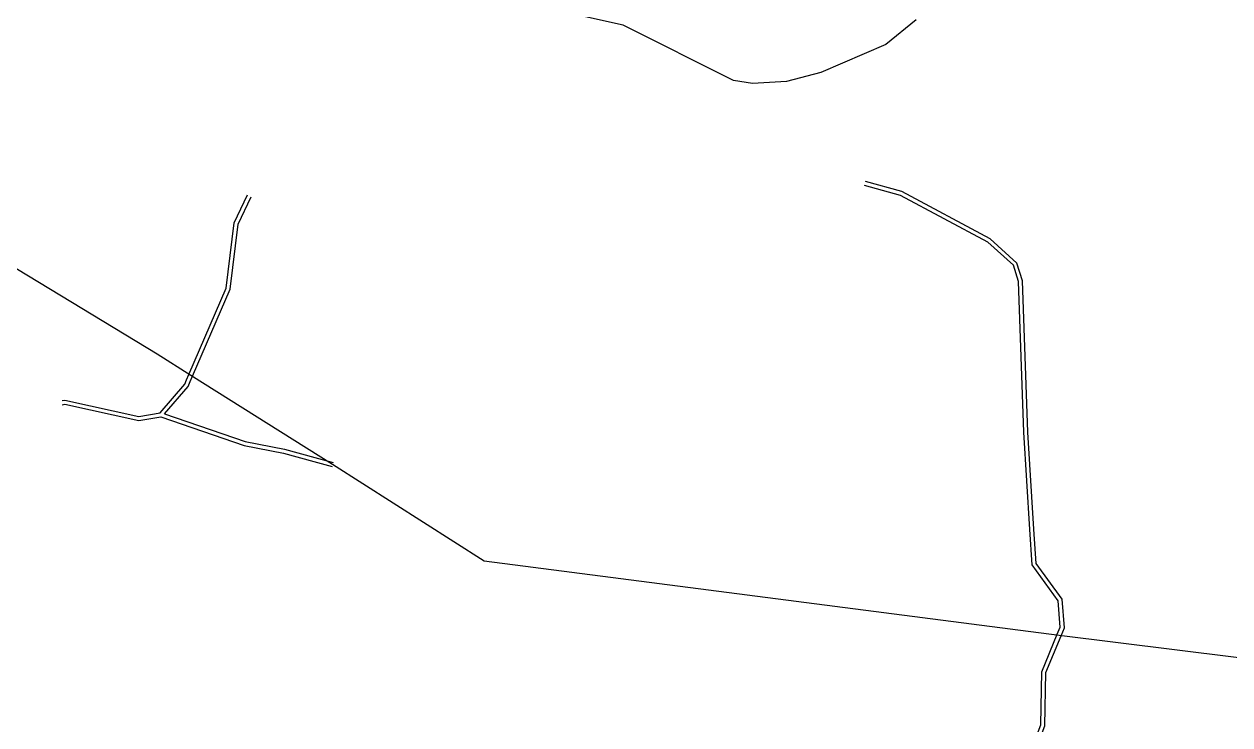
# Model space of a CAD drawing. Header units: inches. Extents: x 2666812 to 2767151, y 580083 to 705712.
# Drawn here: x 2699871 to 2705730, y 624361 to 627765 of the extents above; entities that cross this region are included whole.
import ezdxf

# ---------------------------------------------------------------- set-up
doc = ezdxf.new("R2010")
doc.units = ezdxf.units.IN
doc.header["$MEASUREMENT"] = 0
for name, color, linetype in [('BND-MCD', 42, 'Continuous'), ('HY-SHORE', 5, 'Continuous'), ('PLD-LANDBASE', 252, 'Continuous')]:
    doc.layers.add(name, color=color, linetype=linetype)

msp = doc.modelspace()

# ---------------------------------------------------------------- linework, layer by layer
at = {"layer": 'BND-MCD'}
msp.add_lwpolyline([(2697222.9, 628187), (2698407.6, 627446.4), (2698479.7, 627401.4), (2698686.3, 627272), (2700517.1, 626162.9), (2700680.5, 626059.3), (2701370.3, 625626.8), (2702105.8, 625157.9), (2704901.4, 624797.4), (2706033.9, 624656)], dxfattribs=at)
at = {"layer": 'HY-SHORE'}
for p, q in [((2702781.5, 627760.7), (2702497.5, 627824)), ((2702781.5, 627760.7), (2702497.5, 627824)), ((2704206.4, 627785.5), (2704058, 627667)), ((2704206.4, 627785.5), (2704058, 627667)), ((2703318.1, 627492), (2702781.5, 627760.7)), ((2703318.1, 627492), (2702781.5, 627760.7)), ((2704058, 627667), (2703742.9, 627530.1)), ((2704058, 627667), (2703742.9, 627530.1)), ((2703409.9, 627476.3), (2703318.1, 627492)), ((2703409.9, 627476.3), (2703318.1, 627492)), ((2703742.9, 627530.1), (2703576.4, 627486.7)), ((2703742.9, 627530.1), (2703576.4, 627486.7)), ((2703576.4, 627486.7), (2703409.9, 627476.3)), ((2703576.4, 627486.7), (2703409.9, 627476.3))]:
    msp.add_line(p, q, dxfattribs=at)
at = {"layer": 'PLD-LANDBASE'}
for points in [[(2704758.6, 625310.3), (2704728.7, 625782.3), (2704703.2, 626514.3), (2704678.4, 626593.5), (2704554.8, 626705.8), (2704129.2, 626933.3), (2703954.6, 626981.1)], [(2704778.3, 625311.5), (2704748.3, 625783.3), (2704722.7, 626517.7), (2704695.5, 626604.5), (2704566.2, 626722.1), (2704136.5, 626951.7), (2703959.8, 627000.1)], [(2700671.8, 626063.2), (2700853.3, 626482.4), (2700891.2, 626799.6), (2700957.3, 626935.4)], [(2700689.9, 626055.4), (2700872.5, 626477.2), (2700910.4, 626794), (2700975, 626926.8)], [(2700531.3, 625876.8), (2700651.4, 626016), (2700660.2, 626036.5), (2700671.8, 626063.2)], [(2700553.4, 625872.3), (2700668.3, 626005.4), (2700678.3, 626028.7), (2700689.9, 626055.4)], [(2700055.9, 625936.2), (2700069.6, 625938.9), (2700429, 625859.7), (2700531.3, 625876.8)], [(2700055.9, 625916.1), (2700069.4, 625918.8), (2700428.5, 625839.7), (2700535.6, 625857.6)], [(2700535.6, 625857.6), (2700940.7, 625718.5), (2701131.3, 625680.6), (2701278.4, 625641), (2701368.5, 625616.9)], [(2700553.4, 625872.3), (2700945.9, 625737.5), (2701135.8, 625699.8), (2701283.5, 625660), (2701373.6, 625635.9)], [(2704891.7, 624801), (2704906.1, 624836.2), (2704896.4, 624964.1), (2704769.6, 625138), (2704758.6, 625310.3)], [(2704910, 624793.6), (2704926, 624833), (2704915.6, 624971.2), (2704788.9, 625145), (2704778.3, 625311.5)], [(2704739.2, 624168.3), (2704811.8, 624360.6), (2704816.9, 624619.1), (2704891.7, 624801)], [(2704758.5, 624163.8), (2704831.4, 624356.8), (2704836.5, 624615), (2704910, 624793.6)]]:
    msp.add_lwpolyline(points, dxfattribs=at)

doc.saveas('drawing.dxf')
